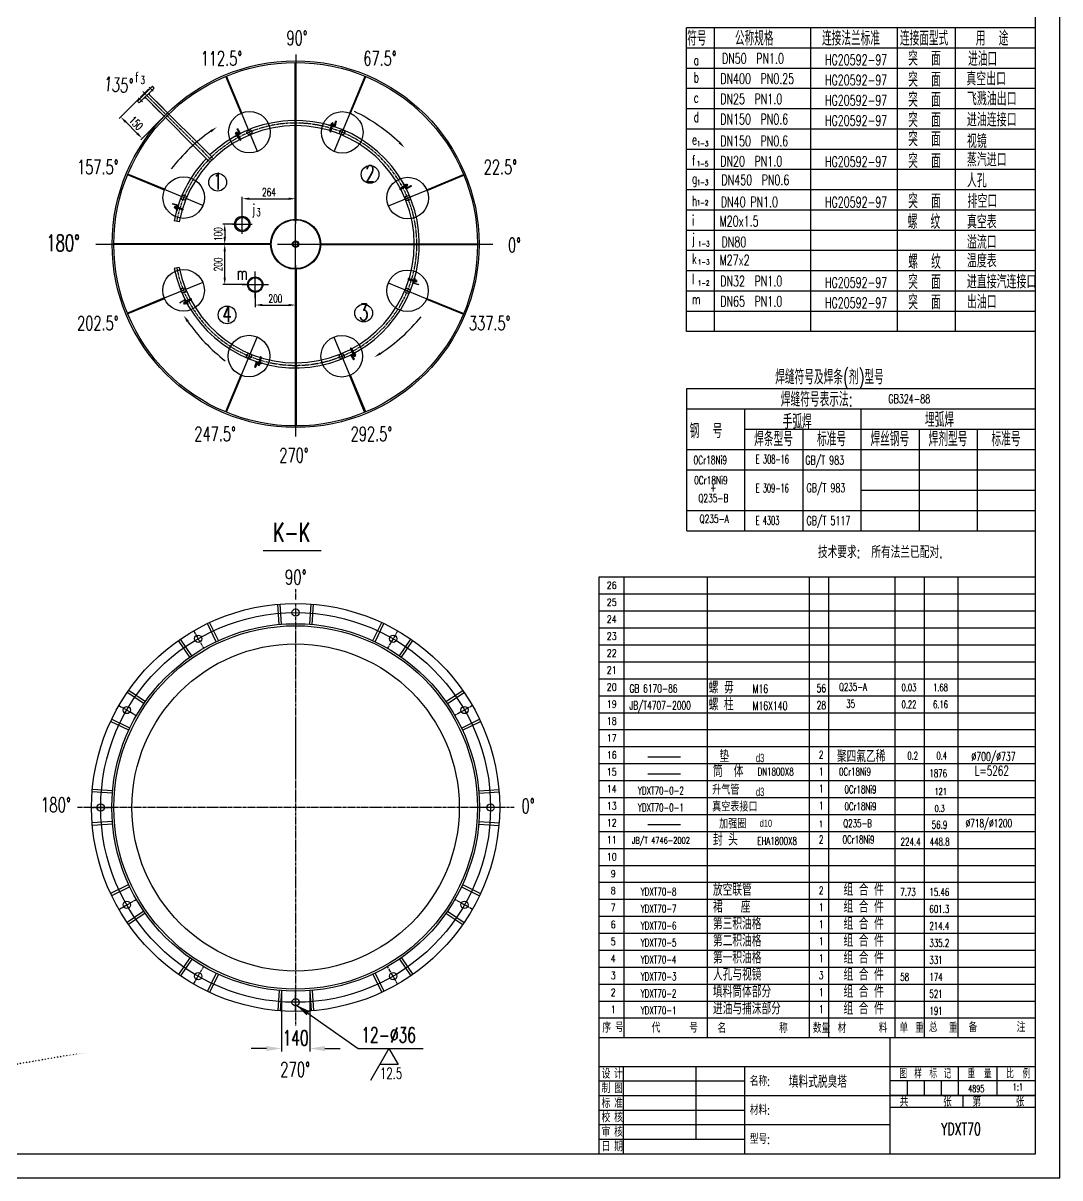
# Model space of a CAD drawing. Extents: x 0 to 10092, y 0 to 14268.
# Drawn here: x 4960 to 10092, y 0 to 5719 of the extents above; entities that cross this region are included whole.
import ezdxf
from ezdxf.enums import TextEntityAlignment as Align

# ---------------------------------------------------------------- set-up
doc = ezdxf.new("R2010")
doc.units = 0
doc.header["$LTSCALE"] = 20
doc.header["$PDMODE"] = 3
doc.linetypes.add('C2', pattern=[17, 14, -1, 1, -1])
doc.linetypes.add('CENTER2', pattern=[1.125, 0.75, -0.125, 0.125, -0.125])
doc.layers.get('0').update_dxf_attribs({"linetype": 'CONTINUOUS'})
doc.layers.get('DEFPOINTS').update_dxf_attribs({"linetype": 'CONTINUOUS'})
for name, color, linetype in [('CENTER0', 4, 'C2'), ('DIM', 3, 'CONTINUOUS'), ('TXT', 6, 'CONTINUOUS')]:
    doc.layers.add(name, color=color, linetype=linetype)
doc.styles.add('GREEKS', font='greeks.shx', dxfattribs={"width": 0.6667, "height": 0.7, "bigfont": 'hzfsd.shx'})
doc.styles.add('HZFSD', font='ROMANS', dxfattribs={"width": 0.6667, "bigfont": 'HZFSD'})
doc.styles.add('HZTXT', font='romans', dxfattribs={"width": 0.6667, "bigfont": 'HZTXT'})
doc.styles.add('ROMANC', font='romanc.shx', dxfattribs={"width": 0.6667, "bigfont": 'hzfsd.shx'})
doc.dimstyles.new('ARROW', dxfattribs={"dimtxt": 3.5, "dimasz": 3, "dimexe": 1, "dimexo": 0, "dimgap": 1, "dimtad": 1, "dimdec": 1, "dimdsep": 46, "dimtxsty": 'HZFSD', "dimcen": 0, "dimclrd": 3, "dimclre": 3, "dimclrt": 6, "dimadec": 0, "dimazin": 0, "dimtfac": 0.514286, "dimtdec": 1, "dimtix": 1, "dimtofl": 0, "dimtmove": 2, "dimatfit": 3, "dimfxl": 0, "dimtolj": 1, "dimarcsym": 0})
doc.dimstyles.new('ARROW$0', dxfattribs={"dimtxt": 4, "dimasz": 3, "dimexe": 1, "dimexo": 1, "dimgap": 0, "dimtad": 1, "dimdec": 1, "dimzin": 0, "dimdsep": 46, "dimtxsty": 'HZFSD', "dimcen": 0, "dimclrd": 3, "dimclre": 3, "dimclrt": 6, "dimadec": 0, "dimazin": 0, "dimtfac": 0.5, "dimtdec": 1, "dimtix": 1, "dimtmove": 2, "dimatfit": 3, "dimfxl": 0, "dimtolj": 1, "dimtzin": 0, "dimarcsym": 0})

# ---------------------------------------------------------------- blocks, each defined once
blk = doc.blocks.new('A$C3BCD7A69')
at = {"color": 0}
for p, q in [((0, 30), (30, 30)), ((0, 30), (0, 30)), ((24, 27), (3, 27)), ((27, 3), (27, 24)), ((30, 30), (30, 0)), ((30, 0), (30, 0))]:
    blk.add_line(p, q, dxfattribs=at)
for centre, start, end in [((3, 30), 180, 270), ((24, 24), 0, 90), ((30, 3), 180, 270)]:
    blk.add_arc(centre, 3, start, end, dxfattribs=at)
blk = doc.blocks.new('A$C41EB2FBF')
for p, q in [((0, 11), (0.4, 11.8)), ((0, 11), (0, 0.7)), ((0, 0.7), (0.4, 0)), ((4.2, 11.8), (0.4, 11.8)), ((4.2, 0), (0.4, 0)), ((0.6, 8.9), (4.2, 8.9)), ((0.6, 2.9), (4.2, 2.9)), ((4.2, 11.8), (4.2, 0))]:
    blk.add_line(p, q)
for centre, radius, start, end in [((2.2, 10.4), 2.24, 141.5302, 221.9992), ((8.1, 5.9), 8.13, 158.3335, 201.6665), ((2.2, 1.4), 2.24, 138.0008, 218.4698)]:
    blk.add_arc(centre, radius, start, end)
at = {"layer": 'CENTER0'}
blk.add_line((0, 5.9), (4.2, 5.9), dxfattribs=at)
blk = doc.blocks.new('*D113')
at = {"color": 3, "lineweight": -2}
for p, q in [((5534.7, 5345.5), (5436.4, 5247.1)), ((5524.5, 5173.2), (5468.2, 5229.5)), ((5652.2, 5251.3), (5542.2, 5141.3))]:
    blk.add_line(p, q, dxfattribs=at)
at = {"color": 3}
for points in [[(5472.3, 5233.6), (5464.1, 5225.3), (5443.5, 5254.2)], [(5528.6, 5177.3), (5520.4, 5169), (5549.2, 5148.4)]]:
    blk.add_solid(points, dxfattribs=at)
at = {"layer": 'DEFPOINTS', "color": 0}
for p in [(5538.2, 5349), (5443.5, 5254.2), (5655.7, 5254.9)]:
    blk.add_point(p, dxfattribs=at)
at = {"color": 6, "insert": (5519, 5223.9), "char_height": 40, "attachment_point": 5, "rotation": 315, "style": 'HZFSD'}
blk.add_mtext('\\A1;150', dxfattribs=at)
blk = doc.blocks.new('*D114')
at = {"color": 3, "lineweight": -2}
for p, q in [((6045.1, 4767.1), (6045.1, 4859.5)), ((6080.1, 4849.5), (6274.1, 4849.5)), ((6309.1, 4794.1), (6309.1, 4859.5))]:
    blk.add_line(p, q, dxfattribs=at)
at = {"color": 3}
for points in [[(6080.1, 4855.3), (6080.1, 4843.6), (6045.1, 4849.5)], [(6274.1, 4855.3), (6274.1, 4843.6), (6309.1, 4849.5)]]:
    blk.add_solid(points, dxfattribs=at)
at = {"layer": 'DEFPOINTS', "color": 0}
for p in [(6309.1, 4849.5), (6045.1, 4762.1), (6309.1, 4789.1)]:
    blk.add_point(p, dxfattribs=at)
at = {"color": 6, "insert": (6177.1, 4881.5), "char_height": 40, "attachment_point": 5, "style": 'HZFSD'}
blk.add_mtext('\\A1;264', dxfattribs=at)
blk = doc.blocks.new('*D115')
at = {"color": 3, "lineweight": -2}
for p, q in [((6002.1, 4724.1), (5948.1, 4724.1)), ((5958.1, 4689.1), (5958.1, 4659.1)), ((5989, 4624.1), (5948.1, 4624.1))]:
    blk.add_line(p, q, dxfattribs=at)
at = {"color": 3}
for points in [[(5952.3, 4689.1), (5963.9, 4689.1), (5958.1, 4724.1)], [(5952.3, 4659.1), (5963.9, 4659.1), (5958.1, 4624.1)]]:
    blk.add_solid(points, dxfattribs=at)
at = {"layer": 'DEFPOINTS', "color": 0}
for p in [(6007.1, 4724.1), (5958.1, 4624.1), (5994, 4624.1)]:
    blk.add_point(p, dxfattribs=at)
at = {"color": 6, "insert": (5926.1, 4674.1), "char_height": 40, "attachment_point": 5, "rotation": 90, "style": 'HZFSD'}
blk.add_mtext('\\A1;100', dxfattribs=at)
blk = doc.blocks.new('*D116')
at = {"color": 3, "lineweight": -2}
for p, q in [((6109.1, 4381.1), (6109.1, 4312.9)), ((6309, 4386.5), (6309, 4312.9)), ((6144.1, 4322.9), (6274, 4322.9))]:
    blk.add_line(p, q, dxfattribs=at)
at = {"color": 3}
for points in [[(6144.1, 4328.7), (6144.1, 4317), (6109.1, 4322.9)], [(6274, 4328.7), (6274, 4317), (6309, 4322.9)]]:
    blk.add_solid(points, dxfattribs=at)
at = {"layer": 'DEFPOINTS', "color": 0}
for p in [(6109.1, 4386.1), (6309, 4391.5), (6309, 4322.9)]:
    blk.add_point(p, dxfattribs=at)
at = {"color": 6, "insert": (6209, 4354.9), "char_height": 40, "attachment_point": 5, "style": 'HZFSD'}
blk.add_mtext('\\A1;200', dxfattribs=at)
blk = doc.blocks.new('*D117')
at = {"color": 3, "lineweight": -2}
for p, q in [((5977.4, 4624.1), (5948.1, 4624.1)), ((5958.1, 4459.1), (5958.1, 4589.1)), ((6066.1, 4424.1), (5948.1, 4424.1))]:
    blk.add_line(p, q, dxfattribs=at)
at = {"color": 3}
for points in [[(5952.3, 4589.1), (5963.9, 4589.1), (5958.1, 4624.1)], [(5952.3, 4459.1), (5963.9, 4459.1), (5958.1, 4424.1)]]:
    blk.add_solid(points, dxfattribs=at)
at = {"layer": 'DEFPOINTS', "color": 0}
for p in [(5958.1, 4624.1), (5982.4, 4624.1), (6071.1, 4424.1)]:
    blk.add_point(p, dxfattribs=at)
at = {"color": 6, "insert": (5926.1, 4524.1), "char_height": 40, "attachment_point": 5, "rotation": 90, "style": 'HZFSD'}
blk.add_mtext('\\A1;200', dxfattribs=at)
blk = doc.blocks.new('QCX125')
at = {"layer": 'TXT'}
for p, q in [((0, 0), (-4.95, -8.57)), ((0, 0), (2.47, -4.29)), ((2.5, -4.29), (-2.47, -4.29))]:
    blk.add_line(p, q, dxfattribs=at)
at = {"layer": 'TXT', "style": 'HZTXT', "width": 0.6667}
blk.add_text('12.5', height=3, dxfattribs=at).set_placement((-2.41, -8.19))
blk = doc.blocks.new('*D118')
at = {"layer": 'DEFPOINTS', "color": 0}
for p in [(6239.1, 920.5), (6379.1, 920.5), (6379.1, 640.7)]:
    blk.add_point(p, dxfattribs=at)
at = {"layer": 'DIM', "color": 3, "lineweight": -2}
for p, q in [((6239.1, 920.5), (6239.1, 625.7)), ((6379.1, 920.5), (6379.1, 625.7)), ((6164.1, 640.7), (6089.1, 640.7)), ((6454.1, 640.7), (6529.1, 640.7))]:
    blk.add_line(p, q, dxfattribs=at)
at = {"layer": 'DIM', "color": 3}
for points in [[(6164.1, 653.2), (6164.1, 628.2), (6239.1, 640.7)], [(6454.1, 653.2), (6454.1, 628.2), (6379.1, 640.7)]]:
    blk.add_solid(points, dxfattribs=at)
at = {"layer": 'DIM', "color": 6, "insert": (6309.1, 693.2), "char_height": 75, "attachment_point": 5, "style": 'HZFSD'}
blk.add_mtext('\\A1;140', dxfattribs=at)

msp = doc.modelspace()

# ---------------------------------------------------------------- hatches: boundary and pattern name
h = msp.add_hatch()
h.set_pattern_fill('ANSI31', color=6, scale=4, angle=90, style=0)
edge = h.paths.add_edge_path()
edge.add_line((4444.52, 517.75), (4444.52, 527.75))
edge.add_spline(control_points=[(4444.52, 527.75), (4439.51, 526.68), (4434.51, 525.6), (4429.52, 524.52)], knot_values=[5.1170361, 5.1170361, 5.1170361, 5.1170361, 5.1206457, 5.1206457, 5.1206457, 5.1206457], degree=3, periodic=0)
edge.add_spline(control_points=[(4429.52, 524.52), (4383.97, 514.67), (4338.74, 504.44), (4288.79, 492.65), (4283.73, 491.45), (4278.68, 490.25)], knot_values=[5.1206457, 5.1206457, 5.1206457, 5.1206457, 5.1535555, 5.1535555, 5.1572674, 5.1572674, 5.1572674, 5.1572674], degree=3, periodic=0)
edge.add_line((4278.68, 490.25), (4278.68, 449.12))
edge.add_ellipse((6224.52, -1579.65), major_axis=(-4500, 0), ratio=0.5, start_angle=293.99343, end_angle=295.62056, ccw=False)
edge.add_line((4394.68, 475.93), (4444.52, 517.75))
h = msp.add_hatch(color=6)
edge = h.paths.add_edge_path()
edge.add_line((4454.52, 527.75), (4444.52, 527.75))
edge.add_line((4444.52, 527.75), (4444.52, 517.75))
edge.add_line((4444.52, 517.75), (4394.68, 475.93))
edge.add_ellipse((6224.52, -1579.65), major_axis=(-4500, 0), ratio=0.5, start_angle=293.16207, end_angle=293.99343, ccw=False)
edge.add_line((4454.52, 488.99), (4454.52, 527.75))

# ---------------------------------------------------------------- linework, layer by layer
at = {"color": 6}
for p, q in [((8379.96, 5695.38), (8379.96, 4191.24)), ((8857.47, 5695.38), (8857.47, 4191.24)), ((9287.22, 5695.38), (9287.22, 4191.24)), ((9573.72, 5695.38), (9573.72, 4191.24))]:
    msp.add_line(p, q, dxfattribs=at)
for p, q in [((6307.07, 4748.12), (6307.07, 5524.13)), ((6311.07, 4748.12), (6311.07, 5524.13)), ((6039.34, 5273.31), (5963.8, 5455.27)), ((6043.04, 5274.84), (5967.5, 5456.8)), ((6577.38, 5273.9), (6652.63, 5455.98)), ((6581.07, 5272.37), (6656.33, 5454.44)), ((5600.47, 5406.98), (5526.23, 5332.73)), ((5609.67, 5397.78), (5535.42, 5323.54)), ((5581.03, 5391.77), (5561.23, 5371.97)), ((5583.15, 5389.65), (5581.03, 5391.77)), ((5609.67, 5397.78), (5600.47, 5406.98)), ((5535.42, 5323.54), (5526.23, 5332.73)), ((5541.43, 5352.17), (5561.23, 5371.97)), ((5543.55, 5350.05), (5541.43, 5352.17)), ((5561.47, 5349.59), (5565.94, 5349.59)), ((5637.24, 5278.28), (5563.7, 5351.82)), ((5654.92, 5295.96), (5581.38, 5369.5)), ((5583.62, 5371.73), (5583.62, 5367.26)), ((5596.62, 5318.9), (5876.06, 5039.47)), ((5614.3, 5336.58), (5893.74, 5057.14)), ((5659.31, 4892.44), (5477.23, 4967.69)), ((5660.84, 4896.14), (5478.76, 4971.39)), ((6958.24, 4893.86), (7140.21, 4969.4)), ((6959.77, 4890.17), (7141.73, 4965.7)), ((5732.21, 4735.42), (5707.66, 4740.16)), ((6185.09, 4626.13), (5409.07, 4626.13)), ((6185.09, 4622.13), (5409.07, 4622.13)), ((6433.05, 4626.13), (7209.07, 4626.13)), ((6433.05, 4622.13), (7209.07, 4622.13)), ((5732.87, 4509.47), (5708.35, 4504.59)), ((6307.07, 4500.15), (6307.07, 3724.14)), ((6311.07, 4500.15), (6311.07, 3724.14)), ((5658.37, 4358.1), (5476.41, 4282.56)), ((5659.9, 4354.4), (5477.93, 4278.86)), ((6957.3, 4352.13), (7139.38, 4276.88)), ((6958.83, 4355.83), (7140.92, 4280.57)), ((6037.07, 3975.9), (5961.82, 3793.82)), ((6040.76, 3974.37), (5965.51, 3792.29)), ((6575.11, 3973.43), (6650.64, 3791.47)), ((6652.63, 3792.29), (6577.24, 3974.29)), ((6578.8, 3974.96), (6654.34, 3793)), ((6656.33, 3793.82), (6580.9, 3975.91)), ((7812, 120), (7812, 2976)), ((7812, 792), (9972, 792)), ((7812, 696), (9972, 696)), ((7812, 696), (9972, 696))]:
    msp.add_line(p, q)
at = {"color": 6, "linetype": 'CENTER2'}
for p, q in [((5646.08, 5287.12), (5551.15, 5382.05)), ((5604.48, 5381.76), (5584.78, 5401.45)), ((5551.44, 5328.73), (5531.75, 5348.42)), ((5605.46, 5327.74), (5893.65, 5039.56)), ((6481.8, 5184.07), (6492.52, 5224.06)), ((6035.28, 5142.21), (6014.58, 5178.06)), ((6827.14, 4897.93), (6863, 4918.63)), ((5749.14, 4796.87), (5709.15, 4807.58)), ((6869.01, 4451.4), (6908.99, 4440.68)), ((5791, 4350.34), (5755.14, 4329.64)), ((6136.34, 4064.2), (6125.62, 4024.21)), ((6582.86, 4106.06), (6603.56, 4070.21)), ((6309.07, 2915.76), (6309.07, 2864.72)), ((6309.07, 2844.66), (6309.07, 2745.38)), ((6309.07, 2844.66), (6309.07, 755.03)), ((5804.07, 2709.34), (5853.71, 2623.36)), ((6814.07, 2709.34), (6764.43, 2623.36)), ((5434.38, 2339.66), (5520.36, 2290.02)), ((7183.76, 2339.66), (7097.78, 2290.02)), ((6309.07, 2271.64), (6309.07, 1985.62)), ((7390.17, 1834.66), (5227.97, 1834.66)), ((5299.07, 1834.66), (5398.35, 1834.66)), ((7319.07, 1834.66), (7219.79, 1834.66)), ((5434.38, 1329.66), (5520.36, 1379.3)), ((7183.76, 1329.66), (7097.78, 1379.3)), ((5804.07, 959.97), (5853.71, 1045.95)), ((6814.07, 959.97), (6764.43, 1045.95)), ((6309.07, 824.66), (6309.07, 923.94))]:
    msp.add_line(p, q, dxfattribs=at)
at = {"color": 0}
for p, q in [((6478.9, 5184.84), (6489.62, 5224.83)), ((6484.7, 5183.28), (6495.42, 5223.28)), ((6495.42, 5223.28), (6489.62, 5224.83)), ((6017.18, 5179.56), (6011.98, 5176.56)), ((6032.68, 5140.7), (6011.98, 5176.56)), ((6037.88, 5143.7), (6017.18, 5179.56)), ((6825.64, 4900.52), (6861.5, 4921.22)), ((6864.5, 4916.03), (6861.5, 4921.22)), ((6828.64, 4895.32), (6864.5, 4916.03)), ((5709.92, 4810.48), (5708.37, 4804.68)), ((5748.37, 4793.97), (5708.37, 4804.68)), ((5749.92, 4799.76), (5709.92, 4810.48)), ((6868.22, 4448.5), (6908.22, 4437.79)), ((6869.77, 4454.3), (6909.77, 4443.58)), ((6908.22, 4437.79), (6909.77, 4443.58)), ((5789.5, 4352.94), (5753.64, 4332.24)), ((5792.5, 4347.75), (5756.64, 4327.04)), ((5753.64, 4332.24), (5756.64, 4327.04)), ((6133.44, 4064.98), (6122.72, 4024.99)), ((6139.24, 4063.43), (6128.52, 4023.43)), ((6580.26, 4104.57), (6600.97, 4068.71)), ((6585.46, 4107.57), (6606.16, 4071.71)), ((6600.97, 4068.71), (6606.16, 4071.71)), ((6122.72, 4024.99), (6128.52, 4023.43))]:
    msp.add_line(p, q, dxfattribs=at)
at = {"color": 3}
for p, q in [((9972, 480), (9252, 480)), ((9972, 408), (9252, 408)), ((9972, 348), (9252, 348))]:
    msp.add_line(p, q, dxfattribs=at)
for centre, radius in [((6309.07, 4624.13), 908), ((6309.07, 4624.13), 900), ((6080.6, 5178.93), 12.5), ((6539.82, 5177.99), 12.5), ((5755.21, 4854.88), 103), ((5755.21, 4854.88), 12.5), ((6863.87, 4852.61), 12.5), ((6309.07, 4624.13), 124), ((6309.07, 4624.13), 121), ((6309.07, 4624.13), 16), ((6309.07, 4624.13), 12.5), ((6109.07, 4424.13), 38), ((5754.27, 4395.66), 12.5), ((6109.07, 4424.13), 34), ((6862.93, 4393.39), 12.5), ((6078.32, 4070.28), 12.5), ((6537.54, 4069.34), 12.5)]:
    msp.add_circle(centre, radius)
at = {"linetype": 'ByBlock'}
for centre, radius in [((6080.6, 5178.93), 103), ((6539.82, 5177.99), 103), ((6863.87, 4852.61), 103), ((6045.07, 4724.13), 38), ((6045.07, 4724.13), 32.5), ((5754.27, 4395.66), 103), ((6862.93, 4393.39), 103), ((6078.32, 4070.28), 103), ((6537.54, 4069.34), 103)]:
    msp.add_circle(centre, radius, dxfattribs=at)
at = {"color": 6}
msp.add_circle((6309.07, 1834.66), 965, dxfattribs=at)
at = {"color": 0}
for radius in [910, 900]:
    msp.add_circle((6309.07, 1834.66), radius, dxfattribs=at)
at = {"color": 3, "linetype": 'ByBlock'}
for centre, start, end in [((6214.3, 4486.3), 46.48105, 64.06009), ((6394.15, 4458.09), 124.83373, 142.41278), ((6500.12, 4747.18), 214.83373, 232.41278), ((6244.44, 4822.77), 303.25094, 320.82999)]:
    msp.add_arc(centre, 883.9, start, end, dxfattribs=at)
for centre, radius, start, end in [((6309.07, 4624.13), 612.5, 191.25497, 133.83062), ((6309.07, 4624.13), 587.5, 191.25497, 169.08031), ((6309.07, 4624.13), 612.5, 136.16938, 169.08031), ((5884.81, 5048.4), 12.5, 225.59687, 44.40313)]:
    msp.add_arc(centre, radius, start, end)
at = {"color": 6, "linetype": 'CENTER2'}
msp.add_arc((6309.07, 4624.13), 600, 191.25497, 169.08031, dxfattribs=at)
at = {"color": 0}
for centre, start, end in [((6481.8, 5184.07), 165.18582, 344.81418), ((6035.28, 5142.21), 210.18582, 29.81418), ((6827.14, 4897.93), 120.18582, 299.81418), ((5749.14, 4796.87), 255.18582, 74.81418), ((6869.01, 4451.4), 75.18582, 254.81418), ((5791, 4350.34), 300.18582, 119.81418), ((6136.34, 4064.2), 345.18582, 164.81418), ((6582.86, 4106.06), 30.18582, 209.81418)]:
    msp.add_arc(centre, 3, start, end, dxfattribs=at)
for points in [[(5561.47, 5349.59), (5565.94, 5349.59), (5563.7, 5351.82)], [(5583.62, 5371.73), (5583.62, 5367.26), (5581.38, 5369.5)]]:
    msp.add_solid(points)
at = {"color": 3, "linetype": 'ByBlock'}
for points in [[(5885.94, 5188.6), (5892.59, 5178.61), (5919.23, 5203.57)], [(6827.17, 5131.52), (6818.73, 5122.99), (6848.54, 5101.94)], [(5769.61, 4238.97), (5779.59, 4245.62), (5754.64, 4272.26)], [(6732.28, 4078.5), (6725.9, 4088.67), (6698.59, 4064.46)]]:
    msp.add_solid(points, dxfattribs=at)
at = {"layer": 'DIM', "color": 0}
for p, q in [((6227.1, 2741.4), (6220.2, 2840.74)), ((6239.07, 2742.23), (6232.16, 2841.72)), ((6379.07, 2742.23), (6385.98, 2841.72)), ((6391.04, 2741.4), (6397.94, 2840.74)), ((5915.91, 2655.64), (5872.14, 2745.26)), ((5926.69, 2660.9), (5883, 2750.39)), ((6691.45, 2660.9), (6735.15, 2750.39)), ((6702.23, 2655.64), (6746, 2745.26)), ((5784.71, 2578.93), (5729.06, 2661.51)), ((5794.66, 2585.64), (5738.93, 2668.35)), ((6823.48, 2585.64), (6879.21, 2668.35)), ((6833.43, 2578.93), (6889.08, 2661.51)), ((5558.09, 2349.06), (5475.38, 2404.8)), ((5564.8, 2359.02), (5482.21, 2414.66)), ((7053.34, 2359.02), (7135.93, 2414.66)), ((7060.05, 2349.06), (7142.76, 2404.8)), ((5482.83, 2217.04), (5393.34, 2260.73)), ((5488.09, 2227.82), (5398.47, 2271.58)), ((7130.05, 2227.82), (7219.67, 2271.58)), ((7135.32, 2217.04), (7224.8, 2260.73)), ((5401.5, 1904.66), (5302, 1911.57)), ((5402.33, 1916.63), (5302.99, 1923.53)), ((7215.81, 1916.63), (7315.15, 1923.53)), ((7216.64, 1904.66), (7316.14, 1911.57)), ((5401.5, 1764.66), (5302, 1757.74)), ((5402.33, 1752.69), (5302.99, 1745.78)), ((7215.81, 1752.69), (7315.15, 1745.78)), ((7216.64, 1764.66), (7316.14, 1757.74)), ((5482.83, 1452.28), (5393.34, 1408.58)), ((5488.09, 1441.49), (5398.47, 1397.73)), ((7130.05, 1441.49), (7219.67, 1397.73)), ((7135.32, 1452.28), (7224.8, 1408.58)), ((5558.09, 1320.25), (5475.38, 1264.52)), ((7060.05, 1320.25), (7142.76, 1264.52)), ((5564.8, 1310.3), (5482.21, 1254.65)), ((7053.34, 1310.3), (7135.93, 1254.65)), ((5784.71, 1090.38), (5729.06, 1007.8)), ((6833.43, 1090.38), (6889.08, 1007.8)), ((5794.66, 1083.68), (5738.93, 1000.97)), ((6823.48, 1083.68), (6879.21, 1000.97)), ((5915.91, 1013.68), (5872.14, 924.06)), ((5926.69, 1008.41), (5883, 918.93)), ((6691.45, 1008.41), (6735.15, 918.93)), ((6702.23, 1013.68), (6746, 924.06)), ((6227.1, 927.92), (6220.2, 828.57)), ((6239.07, 927.09), (6232.16, 827.59)), ((6379.07, 927.09), (6385.98, 827.59)), ((6391.04, 927.92), (6397.94, 828.57))]:
    msp.add_line(p, q, dxfattribs=at)
at = {"layer": 'DIM', "color": 6}
for p, q in [((8051.78, 2085.49), (8213.79, 2085.49)), ((8051.78, 2001.49), (8213.79, 2001.49)), ((8051.78, 1749.49), (8213.79, 1749.49))]:
    msp.add_line(p, q, dxfattribs=at)
at = {"layer": 'DIM'}
for p, q in [((9252, 120), (9252, 696)), ((7812, 552), (9972, 552)), ((7932, 120), (7932, 552)), ((8292, 192), (8292, 552)), ((8532, 120), (8532, 552)), ((7812, 480), (8532, 480)), ((7812, 408), (9972, 408)), ((7812, 336), (8532, 336)), ((7812, 264), (9252, 264)), ((7812, 192), (8532, 192))]:
    msp.add_line(p, q, dxfattribs=at)
at = {"layer": 'DIM', "color": 0}
for centre, radius in [((6309.07, 1834.66), 1010), ((6309.07, 2799.66), 18), ((5826.57, 2670.37), 18), ((6791.57, 2670.37), 18), ((6309.07, 1834.66), 810), ((5473.36, 2317.16), 18), ((7144.79, 2317.16), 18), ((5344.07, 1834.66), 18), ((7274.07, 1834.66), 18), ((5473.36, 1352.16), 18), ((7144.79, 1352.16), 18), ((5826.57, 998.94), 18), ((6791.57, 998.94), 18), ((6309.07, 869.66), 18)]:
    msp.add_circle(centre, radius, dxfattribs=at)
at = {"layer": 'TXT', "color": 6}
msp.add_line((8244.08, 4191.24), (8244.08, 5695.38), dxfattribs=at)
at = {"layer": 'TXT'}
for p, q in [((9972, 5695.38), (8244.08, 5695.38)), ((9972, 5595.1), (8244.08, 5595.1)), ((9972, 5494.83), (8244.08, 5494.83)), ((9972, 5394.55), (8244.08, 5394.55)), ((9972, 5294.28), (8244.08, 5294.28)), ((9972, 5194), (8244.08, 5194)), ((9972, 5093.72), (8244.08, 5093.72)), ((9972, 4993.45), (8244.08, 4993.45)), ((9972, 4893.17), (8244.08, 4893.17)), ((9972, 4792.9), (8244.08, 4792.9)), ((9972, 4692.62), (8244.08, 4692.62)), ((9972, 4592.34), (8244.08, 4592.34)), ((9972, 4592.34), (8244.08, 4592.34)), ((9972, 4492.07), (8244.08, 4492.07)), ((9972, 4492.07), (8244.08, 4492.07)), ((9972, 4391.79), (8244.08, 4391.79)), ((9972, 4291.52), (8244.08, 4291.52)), ((9972, 4191.24), (8244.08, 4191.24)), ((8245.11, 3204.81), (8245.11, 3909.95)), ((8245.11, 3909.95), (9972, 3909.95)), ((8245.11, 3809.22), (9972, 3809.22)), ((8532.92, 3204.81), (8532.92, 3809.22)), ((9108.55, 3204.81), (9108.55, 3809.22)), ((8532.92, 3708.48), (9972, 3708.48)), ((8820.74, 3204.81), (8820.74, 3708.48)), ((9396.37, 3204.81), (9396.37, 3708.48)), ((9684.18, 3204.81), (9684.18, 3708.48)), ((8245.11, 3607.75), (9972, 3607.75)), ((8245.11, 3507.01), (9972, 3507.01)), ((9108.55, 3406.28), (9972, 3406.28)), ((8245.11, 3305.54), (9972, 3305.54)), ((8245.11, 3204.81), (9972, 3204.81)), ((6149.16, 3107.93), (6435.49, 3107.93))]:
    msp.add_line(p, q, dxfattribs=at)
at = {"layer": 'TXT', "color": 4, "linetype": 'CENTER2', "ltscale": 20}
for p, q in [((6309.45, 5563.96), (6309.07, 4727.13)), ((6119.82, 5083.69), (6041.38, 5274.17)), ((6500.2, 5082.91), (6579.43, 5273.07)), ((5850.29, 4815.27), (5660.14, 4894.49)), ((6768.63, 4813.39), (6959.11, 4891.83)), ((6045.07, 4675.3), (6045.07, 4772.3)), ((6309.07, 4733.34), (6309.07, 4776.13)), ((5997.37, 4724.13), (6094.37, 4724.13)), ((6309.07, 4472.13), (6309.07, 4727.13)), ((5319.84, 4624.13), (7285.55, 4624.13)), ((6309.07, 4521.13), (6308.7, 3642.97)), ((6109.07, 4358.77), (6109.07, 4489.5)), ((5849.51, 4434.88), (5659.03, 4356.44)), ((6043.71, 4424.13), (6174.43, 4424.13)), ((6767.85, 4433), (6958.01, 4353.78)), ((6117.94, 4165.36), (6038.71, 3975.2)), ((6498.32, 4164.58), (6576.77, 3974.1))]:
    msp.add_line(p, q, dxfattribs=at)
at = {"layer": 'TXT', "color": 3}
for p, q in [((7812, 2976), (9972, 2976)), ((7935.09, 696), (7935.09, 2976)), ((8347.09, 696), (8347.09, 2976)), ((8852.74, 696), (8852.74, 2976)), ((8948.74, 696), (8948.74, 2976)), ((9277.29, 696), (9277.29, 2976)), ((9421.29, 696), (9421.29, 2976)), ((9589.29, 696), (9589.29, 2976)), ((7812, 2892), (9972, 2892)), ((7812, 2808), (9972, 2808)), ((7812, 2724), (9972, 2724)), ((7812, 2640), (9972, 2640)), ((7812, 2556), (9972, 2556)), ((7812, 2472), (9972, 2472)), ((7812, 2388), (9972, 2388)), ((7812, 2304), (9972, 2304)), ((7812, 2220), (9972, 2220)), ((7812, 2136), (9972, 2136)), ((7812, 2052), (9972, 2052)), ((7812, 1968), (9972, 1968)), ((7812, 1884), (9972, 1884)), ((7812, 1800), (9972, 1800)), ((7812, 1716), (9972, 1716)), ((7812, 1632), (9972, 1632)), ((7812, 1548), (9972, 1548)), ((7812, 1464), (9972, 1464)), ((7812, 1380), (9972, 1380)), ((7812, 1296), (9972, 1296)), ((7812, 1212), (9972, 1212)), ((7812, 1128), (9972, 1128)), ((7812, 1044), (9972, 1044)), ((7812, 960), (9972, 960)), ((7812, 876), (9972, 876)), ((7812, 792), (9972, 792)), ((9588, 552), (9588, 408)), ((9780, 552), (9780, 408)), ((9336, 480), (9336, 408)), ((9420, 480), (9420, 408)), ((9504, 480), (9504, 408)), ((9612, 408), (9612, 348))]:
    msp.add_line(p, q, dxfattribs=at)
at = {"layer": 'TXT'}
msp.add_lwpolyline([(0, 0), (10092, 0), (10092, 14268), (0, 14268)], close=True, dxfattribs=at)
msp.add_lwpolyline([(0, 0), (10092, 0), (10092, 14268), (0, 14268)], close=True, dxfattribs=at)
at = {"layer": 'TXT', "color": 0}
msp.add_lwpolyline([(300, 120), (9972, 120), (9972, 14148), (300, 14148)], close=True, dxfattribs=at)
at = {"layer": 'TXT'}
for centre in [(6677.42, 4969.74), (5923.21, 4931.2), (5969.78, 4273.96), (6645.84, 4283.2)]:
    msp.add_circle(centre, 44, dxfattribs=at)

# ---------------------------------------------------------------- block references
at = {"color": 0}
for name, p, rotation in [('A$C3BCD7A69', (6481.55, 5241.08), 255.0000000000552), ('A$C41EB2FBF', (6484.45, 5216.7), 255.0000000000552), ('A$C41EB2FBF', (6485.54, 5220.75), 255.0000000000552), ('A$C3BCD7A69', (5994.79, 5182.34), 300.0000000000552), ('A$C41EB2FBF', (6011.98, 5170.79), 300.0000000000552), ('A$C41EB2FBF', (6014.08, 5167.15), 300.0000000000552), ('A$C3BCD7A69', (6867.28, 4938.42), 210.0000000000552), ('A$C41EB2FBF', (6852.09, 4919.13), 210.0000000000552), ('A$C41EB2FBF', (6855.72, 4921.23), 210.0000000000552), ('A$C3BCD7A69', (5692.13, 4796.61), 345.0000000000553), ('A$C41EB2FBF', (5712.45, 4800.6), 345.0000000000553), ('A$C41EB2FBF', (5716.51, 4799.51), 345.0000000000553), ('A$C3BCD7A69', (6926.01, 4451.65), 165.0000000000552), ('A$C41EB2FBF', (6901.63, 4448.75), 165.0000000000552), ('A$C41EB2FBF', (6905.69, 4447.67), 165.0000000000552), ('A$C3BCD7A69', (5750.86, 4309.85), 30.00000000005521), ('A$C41EB2FBF', (5762.42, 4327.04), 30.00000000005521), ('A$C41EB2FBF', (5766.05, 4329.14), 30.00000000005521), ('A$C3BCD7A69', (6623.35, 4065.93), 120.0000000000552), ('A$C41EB2FBF', (6604.06, 4081.12), 120.0000000000552), ('A$C41EB2FBF', (6606.16, 4077.48), 120.0000000000552), ('A$C3BCD7A69', (6136.59, 4007.19), 75.00000000005521), ('A$C41EB2FBF', (6132.6, 4027.51), 75.00000000005521), ('A$C41EB2FBF', (6133.69, 4031.57), 75.00000000005521)]:
    msp.add_blockref(name, p, dxfattribs=dict(at, rotation=rotation))
at = {"xscale": 18.4320000000007, "yscale": 18.4320000000007, "zscale": 18.43200000000001}
msp.add_blockref('QCX125', (6770.44, 640.84), dxfattribs=at)

# ---------------------------------------------------------------- texts
at = {"color": 6, "width": 0.6667}
for s, height, style, p in [('GB 6170-86', 40.8, 'HZFSD', (7961.39, 2403.5)), ('56', 40.8, 'HZFSD', (8887.99, 2404.77)), ('0.03', 36.72, 'HZFSD', (9307.99, 2410.88)), ('1.68', 36.72, 'HZFSD', (9464.26, 2410.88)), ('JB/T4707-2000', 40.8, 'HZFSD', (7961.39, 2319.5)), ('28', 40.8, 'HZFSD', (8887.99, 2320.77)), ('0.22', 36.72, 'HZFSD', (9307.99, 2326.88)), ('6.16', 36.72, 'HZFSD', (9464.26, 2326.88)), ('d3', 42, 'GREEKS', (8587.17, 2058.88)), ('0.2', 36.72, 'HZFSD', (9337.07, 2072.85)), ('0.4', 36.72, 'HZFSD', (9481.07, 2072.85)), ('d3', 42, 'GREEKS', (8587.17, 1890.88)), ('d10', 35, 'GREEKS', (8605.6, 1738.73)), ('JB/T 4746-2002', 32.64, 'HZFSD', (7974.08, 1655.37))]:
    msp.add_text(s, height=height, dxfattribs=dict(at, style=style)).set_placement(p)
at = {"layer": 'DIM', "color": 6, "insert": (6769.49, 708.08), "char_height": 75, "attachment_point": 5, "style": 'HZFSD'}
msp.add_mtext('\\A1;12-%%C36', dxfattribs=at)
at = {"layer": 'TXT'}
for s, height, style, width, p in [('90%%D', 70.56, 'HZFSD', 0.6667, (6263.69, 5610.62)), ('符号', 71.626, 'HZFSD', 0.6667, (8247.18, 5607.98)), ('公称规格', 71.626, 'HZFSD', 0.6667, (8483.64, 5607.98)), ('连接法兰标准', 71.626, 'HZFSD', 0.6667, (8914.95, 5607.98)), ('连接面型式', 71.626, 'HZFSD', 0.6667, (9300.56, 5607.98)), ('用  途', 71.626, 'HZFSD', 0.6667, (9675.89, 5607.98)), ('112.5%%D', 70.56, 'HZFSD', 0.6667, (5839.01, 5508.88)), ('67.5%%D', 70.56, 'HZFSD', 0.6667, (6644.1, 5508.88)), (' DN50  PN1.0', 51.5704, 'HZFSD', 0.6667, (8395.93, 5518.45)), ('HG20592-97', 51.57, 'HZFSD', 0.6667, (8929.26, 5511.5)), ('突  面', 71.626, 'HZFSD', 0.6667, (9341.5, 5508.34)), ('进油口', 71.626, 'HZFSD', 0.6667, (9637.63, 5506.31)), ('a', 50.14, 'HZFSD', 0.6667, (8278.94, 5511.05)), ('f', 49.48, 'HZFSD', 0.6667, (5514.82, 5427.42)), ('3', 37.8, 'HZFSD', 0.6667, (5541.36, 5418.63)), ('b', 50.14, 'HZFSD', 0.6667, (8278.94, 5425.51)), (' DN400  PN0.25', 51.5704, 'HZFSD', 0.6667, (8387.48, 5418.32)), ('HG20592-97', 51.57, 'HZFSD', 0.6667, (8929.26, 5411.22)), ('突  面', 71.626, 'HZFSD', 0.6667, (9341.5, 5404.11)), ('真空出口', 66.97, 'HZFSD', 0.6667, (9629.09, 5410.13)), ('突  面', 71.626, 'HZFSD', 0.6667, (9341.5, 5304.14)), ('飞溅油出口', 66.97, 'HZFSD', 0.6667, (9631.96, 5310.88)), ('c', 50.14, 'HZFSD', 0.6667, (8278.94, 5325.23)), (' DN25  PN1.0', 51.5704, 'HZFSD', 0.6667, (8387.48, 5318.04)), ('HG20592-97', 51.57, 'HZFSD', 0.6667, (8929.26, 5310.95)), ('d', 50.14, 'HZFSD', 0.6667, (8278.94, 5229.17)), (' DN150  PN0.6', 51.5704, 'HZFSD', 0.6667, (8387.48, 5217.76)), ('HG20592-97', 51.57, 'HZFSD', 0.6667, (8929.26, 5210.67)), ('突  面', 71.626, 'HZFSD', 0.6667, (9341.5, 5203.86)), ('进油连接口', 66.97, 'HZFSD', 0.6667, (9631.96, 5207.14)), ('e', 50.14, 'HZFSD', 0.6667, (8270.63, 5117.31)), (' DN150  PN0.6', 51.5704, 'HZFSD', 0.6667, (8387.48, 5109.63)), ('突  面', 71.626, 'HZFSD', 0.6667, (9341.5, 5109.3)), ('视镜', 66.97, 'HZFSD', 0.6667, (9631.96, 5101.07)), ('1-3', 25.069, 'HZFSD', 0.6667, (8294.43, 5110.12)), ('157.5%%D', 70.56, 'HZFSD', 0.6667, (5227.36, 4970.9)), ('22.5%%D', 70.56, 'HZFSD', 0.6667, (7240.07, 4970.9)), ('f', 50.14, 'HZFSD', 0.6667, (8270.63, 5013.22)), ('1-5', 25.069, 'HZFSD', 0.6667, (8294.43, 5009.84)), (' DN20  PN1.0', 51.5704, 'HZFSD', 0.6667, (8387.48, 5009.36)), ('HG20592-97', 51.57, 'HZFSD', 0.6667, (8929.26, 5007.37)), ('突  面', 71.626, 'HZFSD', 0.6667, (9341.5, 5000.9)), ('蒸汽进口', 66.97, 'HZFSD', 0.6667, (9631.96, 5008.93)), ('1', 81.31, 'HZFSD', 0.6667, (5900.46, 4894.85)), ('2', 81.31, 'HZFSD', 0.6667, (6654.68, 4933.39)), ('人孔', 66.97, 'HZFSD', 0.6667, (9631.96, 4905.72)), ('g', 50.14, 'HZFSD', 0.6667, (8270.63, 4924.33)), ('1-3', 25.069, 'HZFSD', 0.6667, (8294.43, 4917.14)), (' DN450  PN0.6', 51.5704, 'HZFSD', 0.6667, (8393.26, 4916.65)), ('h', 50.14, 'HZFSD', 0.6667, (8270.63, 4813.29)), ('突  面', 71.626, 'HZFSD', 0.6667, (9341.5, 4801.78)), ('排空口', 66.97, 'HZFSD', 0.6667, (9634.91, 4804.2)), ('1-2', 25.069, 'HZFSD', 0.6667, (8294.43, 4816.86)), (' DN40 PN1.0', 51.5704, 'HZFSD', 0.6667, (8390.43, 4807.62)), ('HG20592-97', 51.57, 'HZFSD', 0.6667, (8929.26, 4806.58)), ('i', 50.14, 'HZFSD', 0.6667, (8270.63, 4717.49)), ('M20x1.5', 51.57, 'HZFSD', 0.6667, (8407.45, 4712.31)), ('螺  纹', 71.626, 'HZFSD', 0.6667, (9339, 4699.67)), ('真空表', 66.97, 'HZFSD', 0.6667, (9631.96, 4701.38)), ('180%%D', 80.64, 'HZFSD', 0.6667, (5074.73, 4589.97)), ('0%%D', 70.56, 'HZFSD', 0.6667, (7360.31, 4584.39)), ('j', 50.14, 'HZFSD', 0.6667, (8270.63, 4627.52)), ('1-3', 25.069, 'HZFSD', 0.6667, (8300.52, 4613.39)), ('DN80', 51.57, 'HZFSD', 0.6667, (8417.09, 4609.49)), ('溢流口', 66.97, 'HZFSD', 0.6667, (9631.96, 4601.11)), ('k', 50.14, 'HZFSD', 0.6667, (8270.63, 4527.24)), ('螺  纹', 71.626, 'HZFSD', 0.6667, (9341.5, 4501.93)), ('温度表', 66.97, 'HZFSD', 0.6667, (9631.96, 4508.64)), ('1-3', 25.069, 'HZFSD', 0.6667, (8300.04, 4523.3)), ('M27x2', 51.57, 'HZFSD', 0.6667, (8407.45, 4519.57)), ('m', 63, 'HZFSD', 0.6667, (6017.05, 4448.37)), ('l', 50.14, 'HZFSD', 0.6667, (8270.63, 4426.97)), (' DN32  PN1.0', 51.5704, 'HZFSD', 0.6667, (8387.48, 4415.56)), ('突  面', 71.626, 'HZFSD', 0.6667, (9341.5, 4401.66)), ('进直接汽连接口', 66.97, 'HZFSD', 0.6667, (9631.96, 4404.94)), ('1-2', 25.069, 'HZFSD', 0.6667, (8300.04, 4419.54)), ('HG20592-97', 51.57, 'HZFSD', 0.6667, (8929.26, 4408.46)), ('m', 50.14, 'HZFSD', 0.6667, (8270.63, 4326.69)), (' DN65  PN1.0', 51.5704, 'HZFSD', 0.6667, (8387.48, 4315.28)), ('HG20592-97', 51.57, 'HZFSD', 0.6667, (8929.26, 4308.19)), ('突  面', 71.626, 'HZFSD', 0.6667, (9341.5, 4301.38)), ('出油口', 66.97, 'HZFSD', 0.6667, (9631.96, 4304.66)), ('4', 81.31, 'HZFSD', 0.6667, (5947.04, 4237.61)), ('3', 81.31, 'HZFSD', 0.6667, (6623.09, 4246.85)), ('202.5%%D', 70.56, 'HZFSD', 0.6667, (5227.36, 4197.88)), ('337.5%%D', 70.56, 'HZFSD', 0.6667, (7166.88, 4197.88)), ('焊缝符号及焊条(剂)型号', 71.9539, 'HZFSD', 0.6667, (8682.92, 3930.3)), ('焊缝符号表示法: ', 71.954, 'HZFSD', 0.6667, (8710.55, 3819.87)), (' GB324-88', 43.172, 'HZFSD', 0.6667, (9223, 3836.69)), ('手弧焊', 71.954, 'HZFSD', 0.6667, (8719.76, 3709.44)), ('埋弧焊', 71.954, 'HZFSD', 0.6667, (9424.23, 3718.63)), ('247.5%%D', 70.56, 'HZFSD', 0.6667, (5807.65, 3649.46)), ('292.5%%D', 70.56, 'HZFSD', 0.6667, (6581.36, 3649.46)), ('钢  号', 71.954, 'HZFSD', 0.6667, (8259.33, 3663.43)), ('焊条型号', 71.954, 'HZFSD', 0.6667, (8578.69, 3623.66)), ('标准号', 71.954, 'HZFSD', 0.6667, (8889.93, 3623.66)), ('焊丝钢号', 71.954, 'HZFSD', 0.6667, (9154.32, 3623.66)), ('焊剂型号', 71.954, 'HZFSD', 0.6667, (9442.14, 3623.66)), ('标准号', 71.954, 'HZFSD', 0.6667, (9753.37, 3623.66)), ('270%%D', 70.56, 'HZFSD', 0.6667, (6228.54, 3543.88)), ('0Cr18Ni9', 40.294, 'HZFSD', 0.6667, (8278.75, 3535.16)), ('E 308-16', 43.172, 'HZFSD', 0.55, (8586.97, 3538.08)), ('GB/T 983', 43.172, 'HZFSD', 0.6667, (8831.62, 3533)), ('0Cr18Ni9', 40.294, 'HZFSD', 0.6667, (8281.69, 3434.97)), ('+', 40.29, 'HZFSD', 0.6667, (8361.21, 3399.3)), ('E 309-16', 43.172, 'HZFSD', 0.55, (8586.11, 3394.78)), ('GB/T 983', 43.172, 'HZFSD', 0.6667, (8837.51, 3395.72)), ('Q235-B', 40.294, 'HZFSD', 0.6667, (8302.31, 3346.27)), ('Q235-A', 40.294, 'HZFSD', 0.6667, (8308.31, 3244.1)), ('E 4303', 43.172, 'HZFSD', 0.55, (8586.11, 3234.02)), ('GB/T 5117', 43.172, 'HZFSD', 0.6667, (8837.51, 3233.45)), ('K-K', 94.5, 'HZFSD', 0.6667, (6196.84, 3149.49)), ('技术要求:  所有法兰已配对.', 60, 'HZFSD', 0.6667, (8894.3, 3069.36)), ('90%%d', 72, 'HZFSD', 0.6667, (6256.3, 2939)), ('26', 36, 'ROMANC', 0.8, (7848.8, 2916.62)), ('25', 36, 'ROMANC', 0.8, (7848.8, 2832.62)), ('24', 36, 'ROMANC', 0.8, (7848.8, 2748.62)), ('23', 36, 'ROMANC', 0.8, (7848.8, 2664.62)), ('22', 36, 'ROMANC', 0.8, (7848.8, 2580.62)), ('21', 36, 'ROMANC', 0.8, (7848.8, 2496.62)), ('螺 毋', 60, 'HZFSD', 0.6667, (8353.92, 2398.92)), ('20', 36, 'ROMANC', 0.8, (7848.8, 2412.62)), ('M16', 42, 'HZFSD', 0.6667, (8570.96, 2401.29)), ('Q235-A', 38.4, 'HZFSD', 0.6667, (8998.9, 2412.62)), ('19', 36, 'ROMANC', 0.8, (7848.8, 2328.62)), ('螺 柱', 60, 'HZFSD', 0.6667, (8353.92, 2314.92)), ('M16X140', 42, 'HZFSD', 0.6667, (8570.96, 2317.29)), ('  35', 38.4, 'HZFSD', 0.6667, (8998.9, 2328.62)), ('18', 36, 'ROMANC', 0.8, (7848.8, 2244.62)), ('17', 36, 'ROMANC', 0.8, (7848.8, 2160.62)), ('垫', 60, 'HZFSD', 0.6667, (8406.69, 2058.16)), ('聚四氟乙稀', 60, 'HZFSD', 0.6667, (8988.48, 2058.16)), ('16', 36, 'ROMANC', 0.8, (7848.8, 2076.62)), ('2', 38.4, 'HZFSD', 0.6667, (8899.52, 2076.62)), ('%%c700/%%c737', 42, 'HZFSD', 0.6667, (9654.16, 2066)), ('15', 36, 'ROMANC', 0.8, (7848.8, 1992.62)), ('筒  体', 60, 'HZFSD', 0.6667, (8374.91, 1985.28)), ('DN1800X8', 38.4, 'HZFSD', 0.6667, (8595.73, 1992.62)), ('1', 38.4, 'HZFSD', 0.6667, (8899.52, 1992.62)), ('0Cr18Ni9', 38.4, 'HZFSD', 0.6667, (8998.9, 1992.62)), ('1876', 38.4, 'HZFSD', 0.6667, (9445.88, 1984.28)), ('L=5262', 48, 'HZFSD', 0.6667, (9670.9, 1992.62)), ('14', 36, 'ROMANC', 0.8, (7848.8, 1908.62)), ('升气管', 50, 'HZFSD', 0.6667, (8370.7, 1898.4)), ('1', 38.4, 'HZFSD', 0.6667, (8899.52, 1908.62)), ('0Cr18Ni9', 38.4, 'HZFSD', 0.6667, (9026.08, 1904.52)), ('YDXT70-0-2', 38.4, 'HZFSD', 0.6667, (8003.55, 1899.15)), ('121', 32, 'HZFSD', 0.6667, (9471.59, 1897.56)), ('180%%d', 72, 'HZFSD', 0.6667, (5048.75, 1811.57)), ('0%%d', 72, 'HZFSD', 0.6667, (7427.12, 1806.1)), ('13', 36, 'ROMANC', 0.8, (7848.8, 1824.62)), ('YDXT70-0-1', 38.4, 'HZFSD', 0.6667, (8003.55, 1815.15)), ('真空表接口', 50, 'HZFSD', 0.6667, (8370.7, 1814.4)), ('1', 38.4, 'HZFSD', 0.6667, (8899.52, 1824.62)), ('0Cr18Ni9', 38.4, 'HZFSD', 0.6667, (9026.08, 1820.52)), ('0.3', 32, 'HZFSD', 0.6667, (9471.59, 1813.56)), ('12', 36, 'ROMANC', 0.8, (7848.8, 1740.62)), ('加强圈', 50, 'HZFSD', 0.6667, (8405.35, 1730.4)), ('Q235-B', 38.4, 'HZFSD', 0.6667, (9019.83, 1736.52)), ('%%C718/%%C1200', 40, 'HZFSD', 0.6667, (9625.1, 1736.52)), ('1', 32, 'HZFSD', 0.6667, (8899.76, 1736.52)), ('56.9', 38.4, 'HZFSD', 0.6667, (9457.58, 1729.56)), ('11', 36, 'ROMANC', 0.8, (7848.8, 1656.62)), ('封 头', 60, 'HZFSD', 0.6667, (8374.73, 1645.6)), ('EHA1800X8', 38.4, 'HZFSD', 0.6667, (8593.94, 1649.89)), ('2', 38.4, 'HZFSD', 0.6667, (8899.52, 1656.62)), ('0Cr18Ni9', 38.4, 'HZFSD', 0.6667, (9016.42, 1656.62)), ('224.4', 38.4, 'HZFSD', 0.6667, (9303.57, 1645.6)), ('448.8', 38.4, 'HZFSD', 0.6667, (9447.57, 1645.6)), ('10', 36, 'ROMANC', 0.8, (7848.8, 1572.62)), (' 9', 36, 'ROMANC', 0.8, (7848.8, 1488.62)), (' 8', 36, 'ROMANC', 0.8, (7848.8, 1404.62)), ('YDXT70-8', 38.4, 'HZFSD', 0.6667, (8017.25, 1398.19)), ('放空联管', 60, 'HZFSD', 0.6667, (8374.91, 1397.28)), ('2', 38.4, 'HZFSD', 0.6667, (8899.52, 1404.62)), ('组 合 件', 60, 'HZFSD', 0.6667, (9021.11, 1397.28)), ('7.73', 38.4, 'HZFSD', 0.6667, (9301.88, 1396.28)), ('15.46', 38.4, 'HZFSD', 0.6667, (9445.88, 1396.28)), ('裙   座', 60, 'HZFSD', 0.6667, (8374.91, 1313.28)), ('组 合 件', 60, 'HZFSD', 0.6667, (9021.11, 1313.28)), (' 7', 36, 'ROMANC', 0.8, (7848.8, 1320.62)), ('YDXT70-7', 38.4, 'HZFSD', 0.6667, (8017.25, 1314.19)), ('1', 38.4, 'HZFSD', 0.6667, (8899.52, 1320.62)), ('601.3', 38.4, 'HZFSD', 0.6667, (9445.88, 1312.28)), (' 6', 36, 'ROMANC', 0.8, (7848.8, 1236.62)), ('YDXT70-6', 38.4, 'HZFSD', 0.6667, (8017.25, 1230.19)), ('第三积油格', 60, 'HZFSD', 0.6667, (8374.91, 1229.28)), ('1', 38.4, 'HZFSD', 0.6667, (8899.52, 1236.62)), ('组 合 件', 60, 'HZFSD', 0.6667, (9021.11, 1229.28)), ('214.4', 38.4, 'HZFSD', 0.6667, (9445.88, 1228.28)), ('第二积油格', 60, 'HZFSD', 0.6667, (8374.91, 1145.28)), ('组 合 件', 60, 'HZFSD', 0.6667, (9021.11, 1145.28)), (' 5', 36, 'ROMANC', 0.8, (7848.8, 1152.62)), ('YDXT70-5', 38.4, 'HZFSD', 0.6667, (8017.25, 1146.19)), ('1', 38.4, 'HZFSD', 0.6667, (8899.52, 1152.62)), ('335.2', 38.4, 'HZFSD', 0.6667, (9445.88, 1144.28)), (' 4', 36, 'ROMANC', 0.8, (7848.8, 1068.62)), ('YDXT70-4', 38.4, 'HZFSD', 0.6667, (8017.25, 1062.19)), ('第一积油格', 60, 'HZFSD', 0.6667, (8374.91, 1061.28)), ('1', 38.4, 'HZFSD', 0.6667, (8899.52, 1068.62)), ('组 合 件', 60, 'HZFSD', 0.6667, (9021.11, 1061.28)), ('331', 38.4, 'HZFSD', 0.6667, (9445.88, 1060.28)), ('人孔与视镜', 60, 'HZFSD', 0.6667, (8374.91, 977.28)), ('组 合 件', 60, 'HZFSD', 0.6667, (9021.11, 977.28)), (' 3', 36, 'ROMANC', 0.8, (7848.8, 984.62)), ('YDXT70-3', 38.4, 'HZFSD', 0.6667, (8017.25, 978.19)), ('3', 38.4, 'HZFSD', 0.6667, (8899.52, 984.62)), ('58', 38.4, 'HZFSD', 0.6667, (9301.88, 976.28)), ('174', 38.4, 'HZFSD', 0.6667, (9445.88, 976.28)), (' 2', 36, 'ROMANC', 0.8, (7848.8, 900.62)), ('YDXT70-2', 38.4, 'HZFSD', 0.6667, (8017.25, 894.19)), ('填料筒体部分', 60, 'HZFSD', 0.6667, (8374.91, 893.28)), ('1', 38.4, 'HZFSD', 0.6667, (8899.52, 900.62)), ('组 合 件', 60, 'HZFSD', 0.6667, (9021.11, 893.28)), ('521', 38.4, 'HZFSD', 0.6667, (9445.88, 892.28)), ('进油与捕沫部分', 60, 'HZFSD', 0.6667, (8374.91, 809.28)), ('组 合 件', 60, 'HZFSD', 0.6667, (9021.11, 809.28)), (' 1', 36, 'ROMANC', 0.8, (7848.8, 816.62)), ('YDXT70-1', 38.4, 'HZFSD', 0.6667, (8017.25, 810.19)), ('1', 38.4, 'HZFSD', 0.6667, (8899.52, 816.62)), ('191', 38.4, 'HZFSD', 0.6667, (9445.88, 808.28)), ('序', 48, 'HZFSD', 0.6667, (7827.46, 720.01)), ('号', 48, 'HZFSD', 0.6667, (7889.65, 721.91)), ('代      号', 48, 'HZFSD', 0.6667, (8071.18, 720.01)), ('名', 48, 'HZFSD', 0.6667, (8397.39, 718.05)), ('称', 48, 'HZFSD', 0.6667, (8702.07, 718.05)), ('数量', 48, 'HZFSD', 0.6667, (8869.26, 718.05)), ('材', 48, 'HZFSD', 0.6667, (8992.11, 718.61)), ('料', 48, 'HZFSD', 0.6667, (9195.54, 718.61)), ('单', 48, 'HZFSD', 0.6667, (9298.21, 719.67)), ('重', 48, 'HZFSD', 0.6667, (9375.72, 719.67)), ('总', 48, 'HZFSD', 0.6667, (9443.82, 721.56)), ('重', 48, 'HZFSD', 0.6667, (9542.03, 719.67)), ('备', 48, 'HZFSD', 0.6667, (9639.91, 722.56)), ('注', 48, 'HZFSD', 0.6667, (9877.97, 722.56)), ('270%%d', 72, 'HZFSD', 0.6667, (6232.58, 500.82)), ('设', 48, 'HZFSD', 0.6667, (7823.63, 491.99)), ('计', 48, 'HZFSD', 0.6667, (7884.67, 491.99)), ('图', 42, 'HZFSD', 0.6667, (9297.94, 493.58)), ('样', 42, 'HZFSD', 0.6667, (9371.16, 493.58)), ('标', 42, 'HZFSD', 0.6667, (9445.78, 493.58)), ('记', 42, 'HZFSD', 0.6667, (9516.19, 493.58)), ('重', 42, 'HZFSD', 0.6667, (9634.8, 493.58)), ('量', 42, 'HZFSD', 0.6667, (9715.75, 493.58)), ('比', 42, 'HZFSD', 0.6667, (9826.8, 493.58)), ('例', 42, 'HZFSD', 0.6667, (9907.75, 493.58)), ('制', 48, 'HZFSD', 0.6667, (7823.63, 419.94)), ('图', 48, 'HZFSD', 0.6667, (7885.65, 419.94)), ('名', 48, 'HZFSD', 0.6667, (8556.96, 455.93)), ('称:', 48, 'HZFSD', 0.6667, (8599.97, 455.93)), ('填料式脱臭塔', 60, 'HZFSD', 0.6667, (8750.07, 446.46)), ('共', 48, 'HZFSD', 0.6667, (9299.24, 353.6)), ('张', 48, 'HZFSD', 0.6667, (9513.25, 353.6)), ('第', 48, 'HZFSD', 0.6667, (9659.24, 353.6)), ('张', 48, 'HZFSD', 0.6667, (9873.25, 353.6)), ('标', 48, 'HZFSD', 0.6667, (7823.63, 345.92)), ('准', 48, 'HZFSD', 0.6667, (7885.65, 345.92)), ('材', 48, 'HZFSD', 0.6667, (8556.96, 312.68)), ('料:', 48, 'HZFSD', 0.6667, (8599.97, 312.68)), ('校', 48, 'HZFSD', 0.6667, (7823.63, 275.84)), ('核', 48, 'HZFSD', 0.6667, (7885.65, 275.84)), ('审', 48, 'HZFSD', 0.6667, (7823.63, 203.84)), ('核', 48, 'HZFSD', 0.6667, (7885.65, 203.84)), ('YDXT70', 60, 'HZFSD', 0.6667, (9503.76, 212.41)), ('日', 48, 'HZFSD', 0.6667, (7823.63, 131.84)), ('期', 48, 'HZFSD', 0.6667, (7885.65, 131.84)), ('型', 48, 'HZFSD', 0.6667, (8556.96, 168.68)), ('号:', 48, 'HZFSD', 0.6667, (8599.97, 168.68))]:
    msp.add_text(s, height=height, dxfattribs=dict(at, style=style, width=width)).set_placement(p)
at = {"layer": 'TXT', "style": 'HZFSD', "width": 0.6667}
for s, height, rotation, p in [('135%%D', 70.56, 355, (5357.61, 5384.02)), ('j', 49.48, 360, (6094.25, 4773.8)), ('3', 37.8, 360, (6114.35, 4763.63))]:
    msp.add_text(s, height=height, rotation=rotation, dxfattribs=at).set_placement(p)
for s, p in [('4895', (9678.06, 424.55)), ('1:1', (9883.72, 432.15))]:
    msp.add_text(s, height=35, dxfattribs=at).set_placement(p, align=Align.CENTER)

# ---------------------------------------------------------------- dimensions: what is measured, and where the dimension line sits
at = {"color": 6}
dim = msp.add_linear_dim(base=(5443.46, 5254.2), p1=(5655.7, 5254.87), p2=(5538.25, 5348.99), angle=315, dimstyle='ARROW$0', override={"dimscale": 10, "dimasz": 3.5, "dimexo": 0.5, "dimgap": 1.2, "dimdec": 0, "dimzin": 1, "dimtfac": 0.5143, "dimtdec": 0}, dxfattribs=at)
dim.commit()
dim.dimension.update_dxf_attribs({"geometry": '*D113', "text_midpoint": (5518.98, 5223.94)})
for base, p1, p2, picture, middle in [((6309.1, 4849.48), (6045.07, 4762.13), (6309.1, 4789.13), '*D114', (6177.08, 4881.48)), ((6309.02, 4322.87), (6109.07, 4386.13), (6309.02, 4391.54), '*D116', (6209.04, 4354.87))]:
    dim = msp.add_linear_dim(base=base, p1=p1, p2=p2, dimstyle='ARROW$0', override={"dimscale": 10, "dimasz": 3.5, "dimexo": 0.5, "dimgap": 1.2, "dimdec": 0, "dimzin": 1, "dimtfac": 0.5143, "dimtdec": 0})
    dim.commit()
    dim.dimension.update_dxf_attribs({"geometry": picture, "text_midpoint": middle})
for p1, p2, picture, middle in [((6007.07, 4724.13), (5994.01, 4624.13), '*D115', (5926.09, 4674.13)), ((6071.07, 4424.13), (5982.44, 4624.13), '*D117', (5926.09, 4524.13))]:
    dim = msp.add_linear_dim(base=(5958.09, 4624.13), p1=p1, p2=p2, angle=90, dimstyle='ARROW$0', override={"dimscale": 10, "dimasz": 3.5, "dimexo": 0.5, "dimgap": 1.2, "dimdec": 0, "dimzin": 1, "dimtfac": 0.5143, "dimtdec": 0})
    dim.commit()
    dim.dimension.update_dxf_attribs({"geometry": picture, "text_midpoint": middle})
at = {"layer": 'DIM', "color": 0}
dim = msp.add_linear_dim(base=(6379.07, 640.66), p1=(6239.07, 920.53), p2=(6379.07, 920.53), dimstyle='ARROW', override={"dimscale": 15, "dimtxt": 5, "dimasz": 5, "dimtfac": 0.5143}, dxfattribs=at)
dim.commit()
dim.dimension.update_dxf_attribs({"geometry": '*D118', "text_midpoint": (6309.07, 693.16)})

# ---------------------------------------------------------------- leaders
msp.add_leader([(6309.07, 858.65), (6618.59, 640.66), (6939.81, 640.66)], dimstyle='ARROW', override={"dimscale": 15, "dimtxt": 5, "dimasz": 5, "dimgap": 1, "dimtad": 0, "dimtfac": 0.5143}, dxfattribs=at)

doc.saveas('drawing.dxf')
